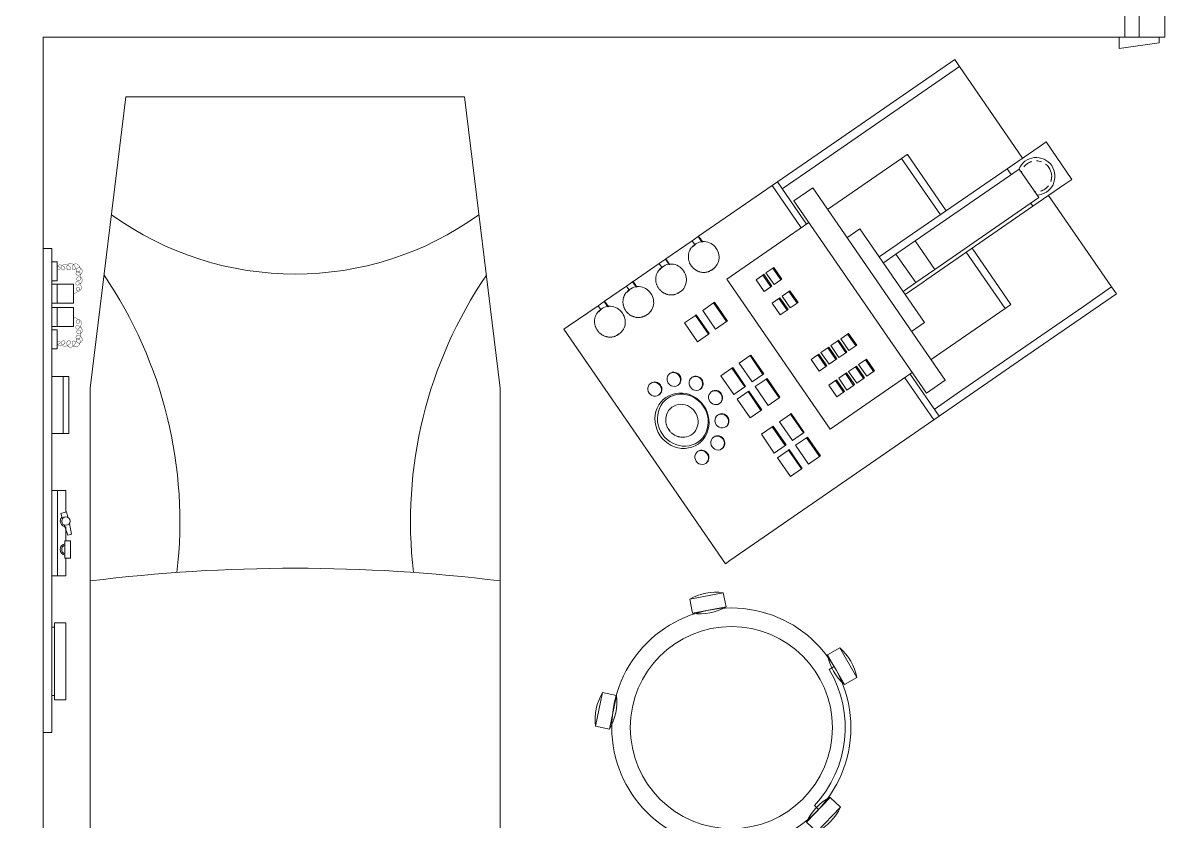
# Model space of a CAD drawing. Header units: millimetres. Extents: x -2143172 to 5255, y -610845 to 279739.
# Drawn here: x -1086993 to -1084991, y -591765 to -590363 of the extents above; entities that cross this region are included whole.
import ezdxf

# ---------------------------------------------------------------- set-up
doc = ezdxf.new("R2010")
doc.units = ezdxf.units.MM
doc.header["$LTSCALE"] = 30
doc.layers.get('0').update_dxf_attribs({"lineweight": 5})
doc.layers.add('LOADING', color=163, linetype='Continuous', lineweight=5)
doc.layers.add('Walls', color=32, linetype='Continuous', lineweight=5)
doc.layers.add('Wooden Joinery', color=7, linetype='Continuous', lineweight=5, true_color=0x521300)

# ---------------------------------------------------------------- blocks, each defined once
blk = doc.blocks.new('A$C72370EFE')
at = {"layer": 'Wooden Joinery'}
for p, q in [((-0.01, -0.04), (-0.02, -0.04)), ((-0.01, -0.03), (-0.01, -0.07)), ((0, -0.03), (-0.01, -0.03)), ((0.04, -0.03), (0.05, -0.03)), ((0.05, -0.03), (0.05, -0.07)), ((0.05, -0.04), (0.06, -0.04)), ((-0.01, -0.06), (-0.02, -0.06)), ((0.05, -0.06), (0.06, -0.06)), ((-0.05, -0.07), (-0.05, -0.16)), ((-0.03, -0.07), (-0.03, -0.16)), ((0, -0.07), (-0.01, -0.07)), ((0.04, -0.07), (0.05, -0.07)), ((0.07, -0.07), (0.07, -0.16)), ((0.09, -0.07), (0.09, -0.16)), ((-0.01, -0.17), (-0.02, -0.17)), ((-0.01, -0.17), (-0.01, -0.19)), ((0.05, -0.17), (0.06, -0.17)), ((0.05, -0.17), (0.05, -0.19)), ((-0.01, -0.19), (-0.02, -0.19)), ((0.05, -0.19), (0.06, -0.19))]:
    blk.add_line(p, q, dxfattribs=at)
for centre, radius, start, end in [((-0.02, -0.07), 0.03, 90, 180), ((0.06, -0.07), 0.03, 0, 90), ((-0.02, -0.07), 0.01, 90, 180), ((0.06, -0.07), 0.01, 0, 90), ((-0.02, -0.16), 0.03, 180, 270), ((-0.02, -0.16), 0.01, 180, 270), ((0.06, -0.16), 0.01, 270, 0), ((0.06, -0.16), 0.03, 270, 0)]:
    blk.add_arc(centre, radius, start, end, dxfattribs=at)
blk = doc.blocks.new('A$C5DAD61B4')
at = {"layer": 'Wooden Joinery'}
for points in [[(80, 959.1), (80, 969.1), (10, 979.1), (10, 959.1)], [(940, 959.1), (940, 969.1), (1010, 979.1), (1010, 959.1)], [(70, 859.1), (70, 849.1), (0, 839.1), (0, 859.1)], [(120, 859.1), (120, 0), (80, 0), (80, 859.1)], [(950, 859.1), (950, 849.1), (1020, 839.1), (1020, 859.1)]]:
    blk.add_lwpolyline(points, close=True, dxfattribs=at)
for points in [[(45, 859.1), (45, 959.1), (20, 959.1), (20, 859.1), (45, 859.1)], [(45, 859.1), (80, 859.1), (80, 899.1), (90, 899.1), (90, 959.1), (45, 959.1), (45, 859.1)], [(975, 859.1), (940, 859.1), (940, 899.1), (930, 899.1), (930, 959.1), (975, 959.1), (975, 859.1)], [(975, 859.1), (975, 959.1), (1000, 959.1), (1000, 859.1), (975, 859.1)]]:
    blk.add_lwpolyline(points, dxfattribs=at)
blk.add_arc((80, 859.1), 860, 272.666, 0, dxfattribs=at)
at = {"layer": 'Wooden Joinery', "xscale": 999.9999999998854, "yscale": 999.9999999998854, "zscale": 999.9999999998854, "rotation": 180}
blk.add_blockref('A$C72370EFE', (120, 0), dxfattribs=at)
blk = doc.blocks.new('ME19011A-P')
for p, q in [((-0.425, 0), (0.425, 0)), ((-0.425, 0), (-0.425, -0.015)), ((0.425, 0), (0.425, -0.015)), ((-0.425, -0.015), (0.425, -0.015)), ((-0.3675, -0.0198), (-0.2325, -0.0198)), ((-0.3675, -0.0198), (-0.3675, -0.0399)), ((-0.36, -0.015), (-0.36, -0.0198)), ((-0.24, -0.015), (-0.24, -0.0198)), ((-0.2325, -0.0198), (-0.2325, -0.0399)), ((-0.15, -0.015), (-0.15, -0.04)), ((0, -0.015), (0, -0.04)), ((0.1, -0.015), (0.1, -0.045)), ((0.2, -0.045), (0.2, -0.015)), ((0.2818, -0.015), (0.2484, -0.015)), ((0.2484, -0.0243), (0.2484, -0.015)), ((0.2818, -0.0243), (0.2818, -0.015)), ((0.3211, -0.015), (0.2877, -0.015)), ((0.2877, -0.015), (0.2877, -0.0531)), ((0.3211, -0.0531), (0.3211, -0.015)), ((0.3623, -0.015), (0.3289, -0.015)), ((0.3289, -0.015), (0.3289, -0.0531)), ((0.3623, -0.0531), (0.3623, -0.015)), ((0.3682, -0.0243), (0.3682, -0.015)), ((0.3682, -0.015), (0.4016, -0.015)), ((0.4016, -0.0243), (0.4016, -0.015)), ((-0.3675, -0.0399), (-0.2325, -0.0399)), ((-0.15, -0.025), (0, -0.025)), ((-0.15, -0.04), (-0.1187, -0.04)), ((-0.0887, -0.04), (-0.0637, -0.04)), ((-0.0606, -0.0371), (-0.0787, -0.0432)), ((-0.0402, -0.0312), (-0.0496, -0.0337)), ((-0.0376, -0.0409), (-0.0402, -0.0312)), ((-0.0379, -0.04), (0, -0.04)), ((0.1, -0.035), (0.2, -0.035)), ((0.2818, -0.0243), (0.2484, -0.0243)), ((0.3211, -0.0243), (0.2877, -0.0243)), ((0.3623, -0.0243), (0.3289, -0.0243)), ((0.3682, -0.0243), (0.4016, -0.0243)), ((-0.0787, -0.0432), (-0.077, -0.0497)), ((-0.0582, -0.046), (-0.077, -0.0497)), ((-0.047, -0.0434), (-0.0376, -0.0409)), ((0.1, -0.045), (0.2, -0.045)), ((0.2877, -0.0531), (0.3211, -0.0531)), ((0.3289, -0.0531), (0.3623, -0.0531))]:
    blk.add_line(p, q)
blk.add_lwpolyline([(-0.1187, -0.0482), (-0.0887, -0.0482), (-0.0887, -0.0382), (-0.1187, -0.0382)], close=True)
at = {"color": 8, "const_width": 0.000601}
for points in [[(0.3044, -0.0531, -0.184574), (0.2977, -0.0636, -1.44364), (0.2961, -0.0581, -0.837915), (0.2969, -0.0664, -0.30536), (0.2839, -0.062, -1.584726), (0.2894, -0.0609, -0.253153), (0.2827, -0.0684, -0.874198), (0.2775, -0.0585, -0.915253), (0.2791, -0.0658, -0.223821), (0.2683, -0.0644, -1.703343), (0.272, -0.0597, -0.588962), (0.2621, -0.068, -0.717795), (0.2625, -0.0581, -0.983104), (0.2645, -0.0644, -0.326362), (0.2534, -0.0609, -0.758716), (0.2609, -0.0514, -0.906186), (0.2593, -0.0565, -0.189488), (0.2526, -0.0522, -0.7948), (0.2613, -0.0423, -1.223996), (0.2574, -0.047, -0.072149), (0.2534, -0.0403, -0.645886), (0.2609, -0.0324, -1.366917), (0.2574, -0.0371, -0.078415), (0.2542, -0.0308, -0.723006), (0.2613, -0.0256, -1.105484), (0.2582, -0.0292, -0.221197), (0.2566, -0.0243, -0.221197)], [(0.3456, -0.0531, 0.184574), (0.3523, -0.0636, 1.44364), (0.3539, -0.0581, 0.837915), (0.3531, -0.0664, 0.30536), (0.3661, -0.062, 1.584726), (0.3606, -0.0609, 0.253153), (0.3673, -0.0684, 0.874198), (0.3725, -0.0585, 0.915253), (0.3709, -0.0658, 0.223821), (0.3817, -0.0644, 1.703343), (0.378, -0.0597, 0.588962), (0.3879, -0.068, 0.717795), (0.3875, -0.0581, 0.983104), (0.3855, -0.0644, 0.326362), (0.3966, -0.0609, 0.758716), (0.3891, -0.0514, 0.906186), (0.3907, -0.0565, 0.189488), (0.3974, -0.0522, 0.7948), (0.3887, -0.0423, 1.223996), (0.3926, -0.047, 0.072149), (0.3966, -0.0403, 0.645886), (0.3891, -0.0324, 1.366917), (0.3926, -0.0371, 0.078415), (0.3958, -0.0308, 0.723006), (0.3887, -0.0256, 1.105484), (0.3918, -0.0292, 0.221197), (0.3934, -0.0243, 0.221197)]]:
    blk.add_lwpolyline(points, format="xyb", dxfattribs=at)
blk.add_circle((-0.0537, -0.04), 0.0075)
for centre, radius, start, end in [((-0.1037, -0.04), 0.01, 10.4593, 169.5407), ((-0.1037, -0.04), 0.0075, 14.0075, 165.9925), ((-0.0537, -0.04), 0.01, 45, 180)]:
    blk.add_arc(centre, radius, start, end)
blk = doc.blocks.new('M.44.57.64')
at = {"layer": 'LOADING', "xscale": 1000.000000000002, "yscale": 1000.000000000002, "zscale": 1000.000000000002, "rotation": 225.9999036123427}
blk.add_blockref('ME19011A-P', (-80806.9, 16720.7), dxfattribs=at)
blk = doc.blocks.new('HF10037B-P')
at = {"color": 0}
for p, q in [((0.2459, 0.134), (0.1859, 0.134)), ((0.1859, 0.134), (0.1859, 0.109)), ((0.2459, 0.134), (0.2459, 0.109)), ((0.2459, 0.109), (0.1859, 0.109)), ((0, 0), (-0.0142, -0.0583)), ((0, 0), (0.0243, -0.0059)), ((0.0243, -0.0059), (0.01, -0.0642)), ((0.4071, -0.0094), (0.431, -0.0018)), ((0.4071, -0.0094), (0.4255, -0.0665)), ((0.431, -0.0018), (0.4493, -0.0589)), ((0.4069, -0.0417), (0.4165, -0.0387)), ((-0.0142, -0.0583), (0.01, -0.0642)), ((0.4255, -0.0665), (0.4493, -0.0589)), ((0.0524, -0.2725), (0.0674, -0.2525)), ((0.0674, -0.2525), (0.1154, -0.2885)), ((0.3125, -0.2897), (0.362, -0.2558)), ((0.3761, -0.2764), (0.362, -0.2558)), ((0.0524, -0.2725), (0.1004, -0.3085)), ((0.3266, -0.3103), (0.3761, -0.2764)), ((0.3267, -0.268), (0.3323, -0.2763)), ((0.1004, -0.3085), (0.1154, -0.2885)), ((0.3266, -0.3103), (0.3125, -0.2897))]:
    blk.add_line(p, q, dxfattribs=at)
for radius in [0.21, 0.1775]:
    blk.add_circle((0.2161, -0.1014), radius, dxfattribs=at)
for centre, radius, start, end in [((0.2159, 0.0465), 0.0925, 71.0754, 108.9246), ((0.2159, 0.1965), 0.0925, 251.0754, 288.9246), ((0.0779, -0.0499), 0.0925, 147.3419, 185.1912), ((-0.0678, -0.0143), 0.0925, 327.3419, 5.1912), ((0.4996, -0.0113), 0.0925, 178.8412, 216.6904), ((0.3568, -0.057), 0.0925, 358.8412, 36.6904), ((0.2161, -0.1014), 0.2, 303.6037, 17.3657), ((0.0389, -0.3404), 0.0925, 34.1875, 72.0368), ((0.3867, -0.3449), 0.0925, 105.5121, 143.3614), ((0.1289, -0.2205), 0.0925, 214.1875, 252.0368), ((0.3019, -0.2212), 0.0925, 285.5121, 323.3614)]:
    blk.add_arc(centre, radius, start, end, dxfattribs=at)
blk = doc.blocks.new('HF13902-P')
at = {"color": 8}
for centre, radius, start, end in [((0, 1.0679), 0.5515, 234.1788, 305.8212), ((-0.9704, 0.0819), 0.7679, 353.3222, 34.2669), ((0.9704, 0.0819), 0.7679, 145.7331, 186.6778), ((0, -2.9071), 2.9071, 82.8865, 97.1135)]:
    blk.add_arc(centre, radius, start, end, dxfattribs=at)
at = {"layer": 'LOADING'}
for p, q in [((-0.36, 0.3161), (-0.2975, 0.8276)), ((0.2975, 0.8276), (-0.2975, 0.8276)), ((0.36, 0.3161), (0.2975, 0.8276)), ((-0.36, 0.3161), (-0.36, -0.6824)), ((0.36, -0.6824), (0.36, 0.3161))]:
    blk.add_line(p, q, dxfattribs=at)
blk = doc.blocks.new('ME15657-P')
for p, q in [((0.04, 0.8841), (-0.04, 0.8841)), ((-0.04, 0.8691), (-0.04, 0.8841)), ((0.04, 0.8841), (0.04, 0.8691)), ((-0.04, 0.8009), (-0.04, 0.8691)), ((0.04, 0.8691), (0.04, 0.8009)), ((-0.25, 0.6341), (-0.25, 0.8341)), ((-0.25, 0.8341), (-0.235, 0.8341)), ((-0.04, 0.8341), (-0.235, 0.8341)), ((-0.235, 0.7741), (-0.235, 0.8341)), ((0.235, 0.8341), (0.04, 0.8341)), ((0.235, 0.8341), (0.235, 0.7741)), ((0.235, 0.8341), (0.25, 0.8341)), ((0.25, 0.8341), (0.25, 0.6341)), ((-0.04, 0.5746), (-0.04, 0.8009)), ((-0.0335, 0.8009), (-0.04, 0.8009)), ((-0.0335, 0.5963), (-0.0335, 0.8182)), ((-0.0335, 0.8182), (0.0275, 0.8182)), ((0.0275, 0.8182), (0.0275, 0.5963)), ((0.04, 0.8009), (0.0275, 0.8009)), ((0.04, 0.8009), (0.04, 0.5746)), ((-0.235, 0.5052), (-0.235, 0.7741)), ((0.235, 0.7741), (0.235, 0.5052)), ((-0.04, 0.671), (-0.16, 0.671)), ((-0.16, 0.6707), (-0.16, 0.671)), ((-0.16, 0.6587), (-0.16, 0.6707)), ((0.16, 0.671), (0.04, 0.671)), ((0.16, 0.671), (0.16, 0.6707)), ((0.16, 0.6707), (0.16, 0.6587)), ((-0.16, 0.5007), (-0.16, 0.6587)), ((-0.16, 0.6587), (-0.04, 0.6587)), ((0.04, 0.6587), (0.16, 0.6587)), ((0.16, 0.6587), (0.16, 0.5007)), ((-0.25, 0.4559), (-0.25, 0.6341)), ((0.25, 0.6341), (0.25, 0.4559)), ((-0.0335, 0.5553), (-0.0335, 0.5963)), ((-0.0335, 0.5963), (0.0275, 0.5963)), ((0.0275, 0.5963), (0.0275, 0.5553)), ((-0.04, 0.5665), (-0.04, 0.5746)), ((-0.04, 0.5283), (-0.04, 0.5665)), ((0.04, 0.5746), (0.04, 0.5665)), ((0.04, 0.5665), (0.04, 0.5283)), ((-0.0335, 0.5283), (-0.0335, 0.5553)), ((-0.0335, 0.5553), (0.0275, 0.5553)), ((0.0275, 0.5553), (0.0275, 0.5283)), ((-0.1, 0.5007), (-0.1, 0.5283)), ((-0.1, 0.5283), (0.1, 0.5283)), ((0.1, 0.5283), (0.1, 0.5007)), ((-0.235, 0.4556), (-0.235, 0.5052)), ((-0.2039, 0.5007), (0.2061, 0.5007)), ((-0.2039, 0.5007), (-0.2039, 0.4607)), ((0.2061, 0.4607), (0.2061, 0.5007)), ((0.235, 0.5052), (0.235, 0.4556)), ((0.2061, 0.4607), (-0.2039, 0.4607)), ((-0.16, 0.4191), (-0.16, 0.4606)), ((0.16, 0.4606), (0.16, 0.4191)), ((-0.25, 0.4445), (-0.25, 0.4559)), ((-0.25, 0.4559), (-0.16, 0.4559)), ((-0.25, 0.0096), (-0.25, 0.4445)), ((-0.16, 0.4445), (-0.25, 0.4445)), ((0.16, 0.4559), (0.25, 0.4559)), ((0.25, 0.4445), (0.16, 0.4445)), ((0.25, 0.4559), (0.25, 0.4445)), ((0.25, 0.4445), (0.25, 0.2877)), ((-0.16, 0.2855), (-0.16, 0.4191)), ((-0.12, 0.4055), (-0.12, 0.4076)), ((-0.12, 0.4076), (-0.095, 0.4076)), ((-0.12, 0.391), (-0.12, 0.4055)), ((-0.12, 0.4055), (-0.095, 0.4055)), ((-0.095, 0.4076), (-0.095, 0.4055)), ((-0.095, 0.4055), (-0.095, 0.391)), ((-0.065, 0.4055), (-0.065, 0.4076)), ((-0.065, 0.4076), (-0.04, 0.4076)), ((-0.065, 0.391), (-0.065, 0.4055)), ((-0.065, 0.4055), (-0.04, 0.4055)), ((-0.04, 0.4076), (-0.04, 0.4055)), ((-0.04, 0.4055), (-0.04, 0.391)), ((0.16, 0.4191), (0.16, 0.2855)), ((-0.12, 0.391), (-0.095, 0.391)), ((-0.12, 0.3843), (-0.12, 0.3864)), ((-0.12, 0.3864), (-0.095, 0.3864)), ((-0.12, 0.3698), (-0.12, 0.3843)), ((-0.12, 0.3843), (-0.095, 0.3843)), ((-0.095, 0.3864), (-0.095, 0.3843)), ((-0.095, 0.3843), (-0.095, 0.3698)), ((-0.065, 0.391), (-0.04, 0.391)), ((-0.065, 0.3843), (-0.065, 0.3864)), ((-0.065, 0.3864), (-0.04, 0.3864)), ((-0.065, 0.3698), (-0.065, 0.3843)), ((-0.065, 0.3843), (-0.04, 0.3843)), ((-0.04, 0.3864), (-0.04, 0.3843)), ((-0.04, 0.3843), (-0.04, 0.3698)), ((-0.12, 0.3698), (-0.095, 0.3698)), ((-0.12, 0.3631), (-0.12, 0.3652)), ((-0.12, 0.3652), (-0.095, 0.3652)), ((-0.12, 0.3486), (-0.12, 0.3631)), ((-0.12, 0.3631), (-0.095, 0.3631)), ((-0.095, 0.3652), (-0.095, 0.3631)), ((-0.095, 0.3631), (-0.095, 0.3486)), ((-0.065, 0.3698), (-0.04, 0.3698)), ((-0.065, 0.3631), (-0.065, 0.3652)), ((-0.065, 0.3652), (-0.04, 0.3652)), ((-0.065, 0.3486), (-0.065, 0.3631)), ((-0.065, 0.3631), (-0.04, 0.3631)), ((-0.04, 0.3652), (-0.04, 0.3631)), ((-0.04, 0.3631), (-0.04, 0.3486)), ((0.055, 0.3631), (0.055, 0.3652)), ((0.055, 0.3652), (0.08, 0.3652)), ((0.055, 0.3486), (0.055, 0.3631)), ((0.055, 0.3631), (0.08, 0.3631)), ((0.08, 0.3652), (0.08, 0.3631)), ((0.08, 0.3631), (0.08, 0.3486)), ((0.105, 0.3631), (0.105, 0.3652)), ((0.105, 0.3652), (0.13, 0.3652)), ((0.105, 0.3486), (0.105, 0.3631)), ((0.105, 0.3631), (0.13, 0.3631)), ((0.13, 0.3652), (0.13, 0.3631)), ((0.13, 0.3631), (0.13, 0.3486)), ((-0.12, 0.3486), (-0.095, 0.3486)), ((-0.12, 0.3418), (-0.12, 0.344)), ((-0.12, 0.344), (-0.095, 0.344)), ((-0.12, 0.3274), (-0.12, 0.3418)), ((-0.12, 0.3418), (-0.095, 0.3418)), ((-0.095, 0.344), (-0.095, 0.3418)), ((-0.095, 0.3418), (-0.095, 0.3274)), ((-0.065, 0.3486), (-0.04, 0.3486)), ((-0.065, 0.3418), (-0.065, 0.344)), ((-0.065, 0.344), (-0.04, 0.344)), ((-0.065, 0.3274), (-0.065, 0.3418)), ((-0.065, 0.3418), (-0.04, 0.3418)), ((-0.04, 0.344), (-0.04, 0.3418)), ((-0.04, 0.3418), (-0.04, 0.3274)), ((0.055, 0.3486), (0.08, 0.3486)), ((0.055, 0.3418), (0.055, 0.344)), ((0.055, 0.344), (0.08, 0.344)), ((0.055, 0.3274), (0.055, 0.3418)), ((0.055, 0.3418), (0.08, 0.3418)), ((0.08, 0.344), (0.08, 0.3418)), ((0.08, 0.3418), (0.08, 0.3274)), ((0.105, 0.3486), (0.13, 0.3486)), ((0.105, 0.3418), (0.105, 0.344)), ((0.105, 0.344), (0.13, 0.344)), ((0.105, 0.3274), (0.105, 0.3418)), ((0.105, 0.3418), (0.13, 0.3418)), ((0.13, 0.344), (0.13, 0.3418)), ((0.13, 0.3418), (0.13, 0.3274)), ((-0.12, 0.3274), (-0.095, 0.3274)), ((-0.065, 0.3274), (-0.04, 0.3274)), ((0.055, 0.3274), (0.08, 0.3274)), ((0.105, 0.3274), (0.13, 0.3274)), ((-0.16, 0.2855), (0.16, 0.2855)), ((0.2372, 0.2879), (0.2394, 0.2877)), ((0.2381, 0.2867), (0.2394, 0.2868)), ((0.2394, 0.2877), (0.25, 0.2877)), ((0.2394, 0.2868), (0.25, 0.2868)), ((0.25, 0.2876), (0.25, 0.2867)), ((0.25, 0.2868), (0.25, 0.2737)), ((0.1882, 0.276), (0.1882, 0.2729)), ((0.25, 0.2737), (0.2406, 0.2737)), ((0.2418, 0.2729), (0.2418, 0.276)), ((0.25, 0.2737), (0.25, 0.2177)), ((-0.1888, 0.2448), (-0.1488, 0.2448)), ((-0.1888, 0.243), (-0.1888, 0.2448)), ((-0.1488, 0.243), (-0.1888, 0.243)), ((-0.1888, 0.243), (-0.1888, 0.2196)), ((-0.1488, 0.243), (-0.1488, 0.2448)), ((-0.1488, 0.2196), (-0.1488, 0.243)), ((-0.1388, 0.2448), (-0.0988, 0.2448)), ((-0.1388, 0.243), (-0.1388, 0.2448)), ((-0.0988, 0.243), (-0.1388, 0.243)), ((-0.1388, 0.243), (-0.1388, 0.2196)), ((-0.0988, 0.243), (-0.0988, 0.2448)), ((-0.0988, 0.2196), (-0.0988, 0.243)), ((-0.0638, 0.2448), (-0.0238, 0.2448)), ((-0.0638, 0.243), (-0.0638, 0.2448)), ((-0.0238, 0.243), (-0.0638, 0.243)), ((-0.0638, 0.243), (-0.0638, 0.2196)), ((-0.0238, 0.243), (-0.0238, 0.2448)), ((-0.0238, 0.2196), (-0.0238, 0.243)), ((-0.0138, 0.2448), (0.0262, 0.2448)), ((-0.0138, 0.243), (-0.0138, 0.2448)), ((0.0262, 0.243), (-0.0138, 0.243)), ((-0.0138, 0.243), (-0.0138, 0.2196)), ((0.0262, 0.243), (0.0262, 0.2448)), ((0.0262, 0.2196), (0.0262, 0.243)), ((0.0988, 0.2448), (0.1388, 0.2448)), ((0.0988, 0.243), (0.0988, 0.2448)), ((0.1388, 0.243), (0.0988, 0.243)), ((0.0988, 0.243), (0.0988, 0.2196)), ((0.1388, 0.243), (0.1388, 0.2448)), ((0.1388, 0.2196), (0.1388, 0.243)), ((-0.1888, 0.2196), (-0.1488, 0.2196)), ((-0.1888, 0.206), (-0.1488, 0.206)), ((-0.1888, 0.2042), (-0.1888, 0.206)), ((-0.1488, 0.2042), (-0.1888, 0.2042)), ((-0.1888, 0.2042), (-0.1888, 0.1809)), ((-0.1488, 0.2042), (-0.1488, 0.206)), ((-0.1488, 0.1809), (-0.1488, 0.2042)), ((-0.1388, 0.2196), (-0.0988, 0.2196)), ((-0.1388, 0.206), (-0.0988, 0.206)), ((-0.1388, 0.2042), (-0.1388, 0.206)), ((-0.0988, 0.2042), (-0.1388, 0.2042)), ((-0.1388, 0.2042), (-0.1388, 0.1809)), ((-0.0988, 0.2042), (-0.0988, 0.206)), ((-0.0988, 0.1809), (-0.0988, 0.2042)), ((-0.0638, 0.2196), (-0.0238, 0.2196)), ((-0.0638, 0.206), (-0.0238, 0.206)), ((-0.0638, 0.2042), (-0.0638, 0.206)), ((-0.0238, 0.2042), (-0.0638, 0.2042)), ((-0.0638, 0.2042), (-0.0638, 0.1809)), ((-0.0238, 0.2042), (-0.0238, 0.206)), ((-0.0238, 0.1809), (-0.0238, 0.2042)), ((-0.0138, 0.2196), (0.0262, 0.2196)), ((-0.0138, 0.206), (0.0262, 0.206)), ((-0.0138, 0.2042), (-0.0138, 0.206)), ((0.0262, 0.2042), (-0.0138, 0.2042)), ((-0.0138, 0.2042), (-0.0138, 0.1809)), ((0.0262, 0.2042), (0.0262, 0.206)), ((0.0262, 0.1809), (0.0262, 0.2042)), ((0.0988, 0.2196), (0.1388, 0.2196)), ((0.0988, 0.206), (0.1388, 0.206)), ((0.0988, 0.2042), (0.0988, 0.206)), ((0.1388, 0.2042), (0.0988, 0.2042)), ((0.0988, 0.2042), (0.0988, 0.1809)), ((0.1388, 0.2042), (0.1388, 0.206)), ((0.1388, 0.1809), (0.1388, 0.2042)), ((0.1882, 0.2064), (0.1882, 0.2033)), ((0.2375, 0.2178), (0.2394, 0.2177)), ((0.2385, 0.2167), (0.2394, 0.2168)), ((0.2394, 0.2177), (0.25, 0.2177)), ((0.2394, 0.2168), (0.25, 0.2168)), ((0.25, 0.2037), (0.2406, 0.2037)), ((0.2418, 0.2033), (0.2418, 0.2064)), ((0.25, 0.2168), (0.25, 0.2037)), ((0.25, 0.2037), (0.25, 0.1476)), ((-0.1888, 0.1809), (-0.1488, 0.1809)), ((-0.1388, 0.1809), (-0.0988, 0.1809)), ((-0.0638, 0.1809), (-0.0238, 0.1809)), ((-0.0138, 0.1809), (0.0262, 0.1809)), ((0.0988, 0.1809), (0.1388, 0.1809)), ((-0.0125, 0.1519), (-0.0125, 0.1509)), ((0.0125, 0.1509), (0.0125, 0.1519)), ((0.2376, 0.1478), (0.2394, 0.1476)), ((0.2385, 0.1467), (0.2394, 0.1467)), ((0.2394, 0.1476), (0.25, 0.1476)), ((0.2394, 0.1467), (0.25, 0.1467)), ((0.25, 0.1475), (0.25, 0.1466)), ((0.25, 0.1467), (0.25, 0.1336)), ((-0.0525, 0.1379), (-0.0525, 0.1369)), ((-0.0275, 0.1369), (-0.0275, 0.1379)), ((0.0275, 0.1379), (0.0275, 0.1369)), ((0.0525, 0.1369), (0.0525, 0.1379)), ((0.1882, 0.1365), (0.1882, 0.1333)), ((0.25, 0.1336), (0.2406, 0.1336)), ((0.2418, 0.1333), (0.2418, 0.1365)), ((0.25, 0.1336), (0.25, 0.087)), ((-0.0803, 0.1099), (-0.0803, 0.1089)), ((-0.0553, 0.1089), (-0.0553, 0.1099)), ((0.0553, 0.1099), (0.0553, 0.1089)), ((0.0803, 0.1089), (0.0803, 0.1099)), ((0.2376, 0.0872), (0.2394, 0.087)), ((0.2385, 0.0861), (0.2394, 0.0861)), ((0.2394, 0.087), (0.25, 0.087)), ((0.2394, 0.0861), (0.25, 0.0861)), ((0.25, 0.0869), (0.25, 0.086)), ((0.25, 0.0861), (0.25, 0.073)), ((-0.0853, 0.0726), (-0.0853, 0.0715)), ((-0.0603, 0.0715), (-0.0603, 0.0726)), ((0.0603, 0.0726), (0.0603, 0.0715)), ((0.0853, 0.0715), (0.0853, 0.0726)), ((0.1882, 0.0758), (0.1882, 0.0727)), ((0.25, 0.073), (0.2406, 0.073)), ((0.2418, 0.0727), (0.2418, 0.0758)), ((0.25, 0.073), (0.25, 0.0096)), ((-0.25, 0), (-0.25, 0.0096)), ((-0.25, 0), (0.25, 0)), ((0.25, 0.0096), (0.25, 0))]:
    blk.add_line(p, q)
at = {"flags": 128}
for points in [[(0.1882, 0.2729), (0.1883, 0.2718), (0.1883, 0.2708), (0.1884, 0.2698), (0.1886, 0.2688), (0.1888, 0.2678), (0.189, 0.2668), (0.1893, 0.2658), (0.1896, 0.2648), (0.19, 0.2638), (0.1904, 0.2629), (0.1909, 0.262), (0.1913, 0.261), (0.1919, 0.2602), (0.1924, 0.2593), (0.193, 0.2584), (0.1936, 0.2576), (0.1943, 0.2568), (0.195, 0.256), (0.1957, 0.2553), (0.1965, 0.2546), (0.1973, 0.2539), (0.1981, 0.2532), (0.1989, 0.2526), (0.1998, 0.252), (0.2007, 0.2515), (0.2016, 0.251), (0.2025, 0.2505), (0.2035, 0.25), (0.2044, 0.2496), (0.2054, 0.2492), (0.2064, 0.2489), (0.2074, 0.2486), (0.2084, 0.2483), (0.2095, 0.2481), (0.2105, 0.2479), (0.2116, 0.2478), (0.2126, 0.2477), (0.2137, 0.2476), (0.2147, 0.2476), (0.215, 0.2476)], [(0.215, 0.2476), (0.2161, 0.2476), (0.2171, 0.2476), (0.2182, 0.2477), (0.2192, 0.2479), (0.2203, 0.248), (0.2213, 0.2483), (0.2223, 0.2485), (0.2233, 0.2488), (0.2243, 0.2491), (0.2253, 0.2495), (0.2263, 0.2499), (0.2272, 0.2503), (0.2282, 0.2508), (0.2291, 0.2513), (0.23, 0.2519), (0.2308, 0.2525), (0.2317, 0.2531), (0.2325, 0.2537), (0.2333, 0.2544), (0.2341, 0.2551), (0.2348, 0.2558), (0.2355, 0.2566), (0.2362, 0.2574), (0.2368, 0.2582), (0.2374, 0.2591), (0.238, 0.2599), (0.2385, 0.2608), (0.239, 0.2617), (0.2395, 0.2626), (0.2399, 0.2636), (0.2403, 0.2645), (0.2406, 0.2655), (0.2409, 0.2665), (0.2411, 0.2675), (0.2414, 0.2685), (0.2415, 0.2695), (0.2416, 0.2705), (0.2417, 0.2716), (0.2418, 0.2726), (0.2418, 0.2729)], [(0.1882, 0.2033), (0.1883, 0.2023), (0.1883, 0.2012), (0.1884, 0.2002), (0.1886, 0.1992), (0.1888, 0.1982), (0.189, 0.1972), (0.1893, 0.1962), (0.1896, 0.1952), (0.19, 0.1943), (0.1904, 0.1933), (0.1909, 0.1924), (0.1913, 0.1915), (0.1919, 0.1906), (0.1924, 0.1897), (0.193, 0.1889), (0.1936, 0.188), (0.1943, 0.1872), (0.195, 0.1865), (0.1957, 0.1857), (0.1965, 0.185), (0.1973, 0.1843), (0.1981, 0.1837), (0.1989, 0.183), (0.1998, 0.1825), (0.2007, 0.1819), (0.2016, 0.1814), (0.2025, 0.1809), (0.2035, 0.1804), (0.2044, 0.18), (0.2054, 0.1797), (0.2064, 0.1793), (0.2074, 0.179), (0.2084, 0.1787), (0.2095, 0.1785), (0.2105, 0.1783), (0.2116, 0.1782), (0.2126, 0.1781), (0.2137, 0.178), (0.2147, 0.178), (0.215, 0.178)], [(0.215, 0.178), (0.2161, 0.178), (0.2171, 0.178), (0.2182, 0.1781), (0.2192, 0.1783), (0.2203, 0.1785), (0.2213, 0.1787), (0.2223, 0.1789), (0.2233, 0.1792), (0.2243, 0.1796), (0.2253, 0.1799), (0.2263, 0.1803), (0.2272, 0.1808), (0.2282, 0.1812), (0.2291, 0.1818), (0.23, 0.1823), (0.2308, 0.1829), (0.2317, 0.1835), (0.2325, 0.1841), (0.2333, 0.1848), (0.2341, 0.1855), (0.2348, 0.1863), (0.2355, 0.187), (0.2362, 0.1878), (0.2368, 0.1886), (0.2374, 0.1895), (0.238, 0.1903), (0.2385, 0.1912), (0.239, 0.1921), (0.2395, 0.1931), (0.2399, 0.194), (0.2403, 0.195), (0.2406, 0.1959), (0.2409, 0.1969), (0.2411, 0.1979), (0.2414, 0.1989), (0.2415, 0.1999), (0.2416, 0.201), (0.2417, 0.202), (0.2418, 0.203), (0.2418, 0.2033)], [(0.1882, 0.1333), (0.1883, 0.1323), (0.1883, 0.1313), (0.1884, 0.1303), (0.1886, 0.1292), (0.1888, 0.1282), (0.189, 0.1272), (0.1893, 0.1262), (0.1896, 0.1253), (0.19, 0.1243), (0.1904, 0.1234), (0.1909, 0.1224), (0.1913, 0.1215), (0.1919, 0.1206), (0.1924, 0.1198), (0.193, 0.1189), (0.1936, 0.1181), (0.1943, 0.1173), (0.195, 0.1165), (0.1957, 0.1158), (0.1965, 0.1151), (0.1973, 0.1144), (0.1981, 0.1137), (0.1989, 0.1131), (0.1998, 0.1125), (0.2007, 0.112), (0.2016, 0.1114), (0.2025, 0.1109), (0.2035, 0.1105), (0.2044, 0.1101), (0.2054, 0.1097), (0.2064, 0.1094), (0.2074, 0.1091), (0.2084, 0.1088), (0.2095, 0.1086), (0.2105, 0.1084), (0.2116, 0.1082), (0.2126, 0.1081), (0.2137, 0.1081), (0.2147, 0.108), (0.215, 0.108)], [(0.215, 0.108), (0.2161, 0.108), (0.2171, 0.1081), (0.2182, 0.1082), (0.2192, 0.1083), (0.2203, 0.1085), (0.2213, 0.1087), (0.2223, 0.109), (0.2233, 0.1093), (0.2243, 0.1096), (0.2253, 0.11), (0.2263, 0.1104), (0.2272, 0.1108), (0.2282, 0.1113), (0.2291, 0.1118), (0.23, 0.1124), (0.2308, 0.1129), (0.2317, 0.1135), (0.2325, 0.1142), (0.2333, 0.1149), (0.2341, 0.1156), (0.2348, 0.1163), (0.2355, 0.1171), (0.2362, 0.1179), (0.2368, 0.1187), (0.2374, 0.1195), (0.238, 0.1204), (0.2385, 0.1213), (0.239, 0.1222), (0.2395, 0.1231), (0.2399, 0.1241), (0.2403, 0.125), (0.2406, 0.126), (0.2409, 0.127), (0.2411, 0.128), (0.2414, 0.129), (0.2415, 0.13), (0.2416, 0.131), (0.2417, 0.132), (0.2418, 0.1331), (0.2418, 0.1333)], [(-0.0266, 0.0675), (-0.026, 0.0664), (-0.0253, 0.0654), (-0.0246, 0.0644), (-0.0239, 0.0634), (-0.0231, 0.0624), (-0.0224, 0.0615), (-0.0215, 0.0606), (-0.0207, 0.0598), (-0.0198, 0.0589), (-0.0189, 0.0582), (-0.018, 0.0575), (-0.017, 0.0568), (-0.016, 0.0561), (-0.015, 0.0555), (-0.014, 0.055), (-0.013, 0.0544), (-0.0119, 0.054), (-0.0109, 0.0535), (-0.0098, 0.0531), (-0.0087, 0.0528), (-0.0076, 0.0525), (-0.0065, 0.0522), (-0.0054, 0.052), (-0.0043, 0.0518), (-0.0032, 0.0517), (-0.0021, 0.0516), (-0.001, 0.0515), (0, 0.0515)], [(0, 0.0515), (0.0011, 0.0515), (0.0022, 0.0516), (0.0034, 0.0517), (0.0045, 0.0518), (0.0056, 0.052), (0.0067, 0.0522), (0.0078, 0.0525), (0.0089, 0.0528), (0.0099, 0.0532), (0.011, 0.0536), (0.0121, 0.054), (0.0131, 0.0545), (0.0141, 0.055), (0.0152, 0.0556), (0.0161, 0.0562), (0.0171, 0.0569), (0.0181, 0.0575), (0.019, 0.0583), (0.0199, 0.059), (0.0208, 0.0599), (0.0216, 0.0607), (0.0225, 0.0616), (0.0232, 0.0625), (0.024, 0.0635), (0.0247, 0.0645), (0.0254, 0.0655), (0.026, 0.0666), (0.0266, 0.0675)], [(0.1882, 0.0727), (0.1883, 0.0717), (0.1883, 0.0706), (0.1884, 0.0696), (0.1886, 0.0686), (0.1888, 0.0676), (0.189, 0.0666), (0.1893, 0.0656), (0.1896, 0.0646), (0.19, 0.0637), (0.1904, 0.0627), (0.1909, 0.0618), (0.1913, 0.0609), (0.1919, 0.06), (0.1924, 0.0591), (0.193, 0.0583), (0.1936, 0.0574), (0.1943, 0.0566), (0.195, 0.0559), (0.1957, 0.0551), (0.1965, 0.0544), (0.1973, 0.0537), (0.1981, 0.0531), (0.1989, 0.0525), (0.1998, 0.0519), (0.2007, 0.0513), (0.2016, 0.0508), (0.2025, 0.0503), (0.2035, 0.0499), (0.2044, 0.0494), (0.2054, 0.0491), (0.2064, 0.0487), (0.2074, 0.0484), (0.2084, 0.0482), (0.2095, 0.0479), (0.2105, 0.0477), (0.2116, 0.0476), (0.2126, 0.0475), (0.2137, 0.0474), (0.2147, 0.0474), (0.215, 0.0474)], [(0.215, 0.0474), (0.2161, 0.0474), (0.2171, 0.0475), (0.2182, 0.0476), (0.2192, 0.0477), (0.2203, 0.0479), (0.2213, 0.0481), (0.2223, 0.0483), (0.2233, 0.0486), (0.2243, 0.049), (0.2253, 0.0493), (0.2263, 0.0497), (0.2272, 0.0502), (0.2282, 0.0507), (0.2291, 0.0512), (0.23, 0.0517), (0.2308, 0.0523), (0.2317, 0.0529), (0.2325, 0.0536), (0.2333, 0.0542), (0.2341, 0.0549), (0.2348, 0.0557), (0.2355, 0.0564), (0.2362, 0.0572), (0.2368, 0.058), (0.2374, 0.0589), (0.238, 0.0597), (0.2385, 0.0606), (0.239, 0.0615), (0.2395, 0.0625), (0.2399, 0.0634), (0.2403, 0.0644), (0.2406, 0.0653), (0.2409, 0.0663), (0.2411, 0.0673), (0.2414, 0.0683), (0.2415, 0.0693), (0.2416, 0.0704), (0.2417, 0.0714), (0.2418, 0.0724), (0.2418, 0.0727)]]:
    blk.add_lwpolyline(points, dxfattribs=at)
for radius, start, end in [(0.033, 90, 212.0544), (0.0272, 90, 144), (0.033, 327.3076, 90), (0.0272, 72, 90), (0.0272, 162, 198), (0.0272, 126, 144), (0.0272, 36, 54), (0.0272, 0, 18), (0.0272, 342, 18), (0.0272, 180, 198), (0.0272, 216, 221.6097), (0.0272, 318.3903, 324), (0.0272, 318.3903, 324)]:
    blk.add_arc((0, 0.8355), radius, start, end)
for centre, major_axis, start_param, end_param in [((0.215, 0.276), (0.0268, 0), 1.570796, 3.401412), ((0.215, 0.276), (0.0268, 0), 5.969026, 7.853982), ((0.215, 0.2064), (0.0268, 0), 1.570796, 3.401412), ((0.215, 0.2064), (0.0268, 0), 5.969026, 7.853982), ((0, 0.1519), (0.0125, 0), 1.570796, 3.141593), ((0, 0.1509), (0.0125, 0), 1.570796, 4.712389), ((0, 0.1519), (0.0125, 0), 0, 1.570796), ((0, 0.1509), (0.0125, 0), 4.712389, 7.853982), ((0.215, 0.1365), (0.0268, 0), 1.570796, 3.401412), ((0.215, 0.1365), (0.0268, 0), 5.969026, 7.853982), ((-0.04, 0.1379), (0.0125, 0), 1.570796, 3.141593), ((-0.04, 0.1369), (0.0125, 0), 1.570796, 4.712389), ((-0.04, 0.1379), (0.0125, 0), 0, 1.570796), ((-0.04, 0.1369), (0.0125, 0), 4.712389, 7.853982), ((0.04, 0.1379), (0.0125, 0), 1.570796, 3.141593), ((0.04, 0.1369), (0.0125, 0), 1.570796, 4.712389), ((0.04, 0.1379), (0.0125, 0), 0, 1.570796), ((0.04, 0.1369), (0.0125, 0), 4.712389, 7.853982), ((-0.0678, 0.1099), (0.0125, 0), 1.570796, 3.141593), ((-0.0678, 0.1089), (0.0125, 0), 1.570796, 4.712389), ((-0.0678, 0.1099), (0.0125, 0), 0, 1.570796), ((-0.0678, 0.1089), (0.0125, 0), 4.712389, 7.853982), ((0, 0.0797), (-0.0497, 0), 4.712389, 7.853982), ((0, 0.0815), (-0.0467, 0), 4.712389, 7.853982), ((0, 0.0797), (0.0497, 0), 4.712389, 7.853982), ((0, 0.0815), (0.0467, 0), 4.712389, 7.853982), ((0.0678, 0.1099), (0.0125, 0), 1.570796, 3.141593), ((0.0678, 0.1089), (0.0125, 0), 1.570796, 4.712389), ((0.0678, 0.1099), (0.0125, 0), 0, 1.570796), ((0.0678, 0.1089), (-0.0125, 0), 1.570796, 4.712389), ((0, 0.0797), (0.0296, 0), 1.570796, 3.926991), ((0, 0.0797), (0.0296, 0), 5.497787, 7.853982), ((0.215, 0.0758), (0.0268, 0), 1.570796, 3.401412), ((0.215, 0.0758), (0.0268, 0), 5.969026, 7.853982), ((-0.0728, 0.0726), (0.0125, 0), 1.570796, 3.141593), ((-0.0728, 0.0715), (0.0125, 0), 1.570796, 4.712389), ((-0.0728, 0.0726), (0.0125, 0), 0, 1.570796), ((-0.0728, 0.0715), (0.0125, 0), 4.712389, 7.853982), ((0.0728, 0.0726), (0.0125, 0), 1.570796, 3.141593), ((0.0728, 0.0715), (0.0125, 0), 1.570796, 4.712389), ((0.0728, 0.0726), (0.0125, 0), 0, 1.570796), ((0.0728, 0.0715), (0.0125, 0), 4.712389, 7.853982), ((0, 0.0797), (0.0296, 0), 4.624442, 4.652361), ((0, 0.0797), (0.0296, 0), 4.672724, 4.712389), ((0, 0.0797), (0.0296, 0), 4.712389, 4.752054), ((0, 0.0797), (0.0296, 0), 4.772417, 4.800336)]:
    blk.add_ellipse(centre, major_axis=major_axis, ratio=0.93358, start_param=start_param, end_param=end_param)

msp = doc.modelspace()

# ---------------------------------------------------------------- linework, layer by layer
at = {"layer": 'Walls'}
for p, q in [((-1085057, -590288.1, 0.2), (-1085057, -590388.1, 0.2)), ((-1085057, -590388.1, 0.3), (-1085057, -590288.1, 0.3)), ((-1086957, -590388.1, 0.2), (-1086957, -594318.1, 0.2)), ((-1085057, -590388.1, 0.2), (-1086957, -590388.1, 0.2))]:
    msp.add_line(p, q, dxfattribs=at)

# ---------------------------------------------------------------- block references
at = {"layer": 'LOADING', "xscale": -1000, "yscale": 999.9999999999998, "zscale": 999.9999999999999, "rotation": 304.5943851136899}
msp.add_blockref('ME15657-P', (-1085900.5, -591107, 0.1), dxfattribs=at)
at = {"layer": 'LOADING', "xscale": -1000, "yscale": 1000, "zscale": 1000}
msp.add_blockref('HF13902-P', (-1086514.3, -591320.7, 0.1), dxfattribs=at)
at = {"layer": 'LOADING', "rotation": 224.0000963876573}
msp.add_blockref('M.44.57.64', (-1156699.7, -635289.6, 0.1), dxfattribs=at)
at = {"layer": 'LOADING', "extrusion": (2.75759e-10, -1.16581e-09, -1), "xscale": 999.9999999999998, "yscale": 999.9999999999998, "zscale": 999.9999999999998, "rotation": 205.7813125359263}
msp.add_blockref('HF10037B-P', (1085986.9, -591597.8, -0.1), dxfattribs=at)
at = {"layer": 'Wooden Joinery', "xscale": -1, "rotation": 180}
msp.add_blockref('A$C5DAD61B4', (-1085077, -589429.1, 0.2), dxfattribs=at)

doc.saveas('drawing.dxf')
